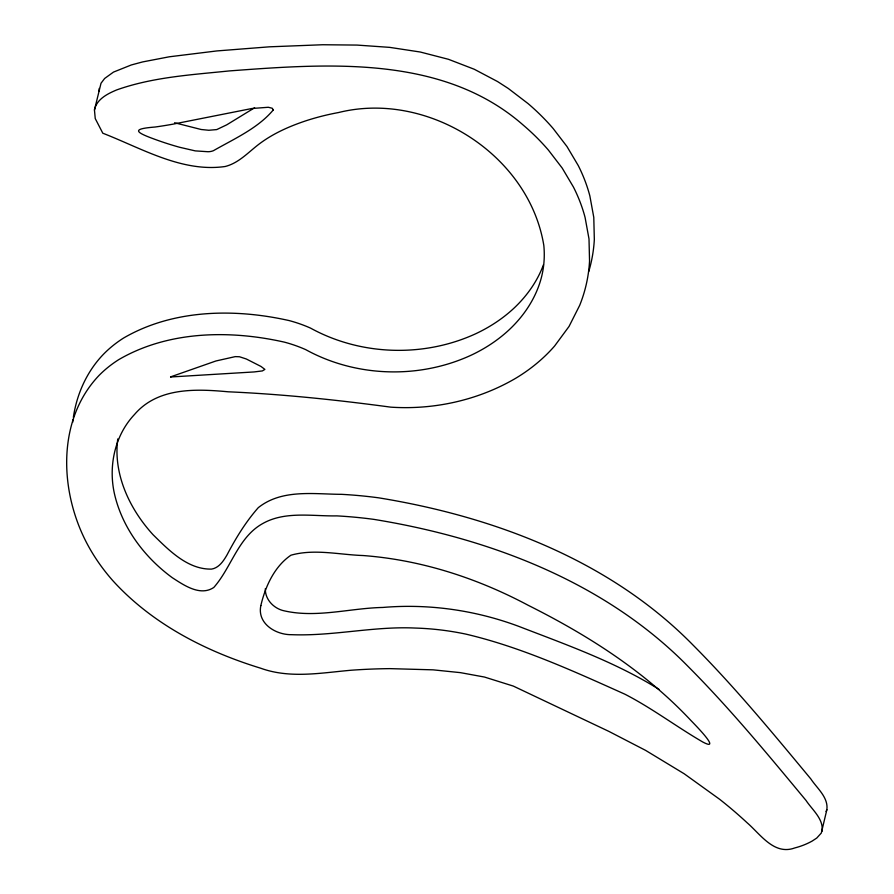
<?xml version="1.0" encoding="UTF-8"?>
<svg xmlns="http://www.w3.org/2000/svg" width="894" height="894" viewBox="0 0 894 894"><rect width="100%" height="100%" fill="white"/><g stroke="black" fill="none" stroke-linecap="round" stroke-linejoin="round"><path stroke-width="1.34" d="M588.721 271.642A215.052 172.43 12.5 0 0 594.331 239.48L593.784 217.387L589.861 195.931A199.887 160.261 12.5 0 0 578.228 165.513L566.975 146.527L553.185 128.546A229.4 183.929 12.5 0 0 527.996 103.536L508.273 88.461L497.533 81.544L474.233 69.24L448.475 59.306L420.269 52.02L389.717 47.371L357.064 45.08L322.712 44.745L269.429 46.823L216.851 50.936L169.223 56.803L142.604 61.932L131.317 64.96L113.493 72.09L104.654 78.46L101.022 83.231L94.451 109.984L95.245 118.567L102.81 133.217C141.61 148.248 182.085 172.721 225.199 166.496C239.301 162.943 249.024 151.421 260.333 143.152C274.045 133.072 289.79 126.166 305.86 120.813A237.167 190.154 12.5 0 1 338.569 112.532C427.779 90.339 529.047 154.55 543.831 245.515A142.437 114.197 12.5 0 1 541.686 276.358C536.568 297.121 524.398 315.593 508.842 330.076A173.95 139.464 12.5 0 1 471.049 355.242C419.062 379.201 355.98 377.29 305.759 349.655A114.935 92.149 12.5 0 0 284.448 342.156C229.769 329.808 168.273 330.769 118.779 359.611A137.095 109.917 12.5 0 0 99.044 375.435C56.009 420.549 59.697 493.164 87.847 545.105A214.594 172.05 12.5 0 0 112.834 580.675C151.969 623.777 205.531 651.301 260.612 668.187C290.025 678.87 321.102 672.847 351.241 670.232A517.436 414.861 12.5 0 1 389.963 668.634L433.087 669.841L460.432 672.646L484.47 677.049L513.335 686.089L608.926 731.415L645.58 750.368L684.167 773.757L719.603 799.258A424.259 340.156 12.5 0 1 747.183 822.826C760.503 834.314 774.148 855.558 794.777 847.937A74.459 59.697 12.5 0 0 812.165 841.064L816.758 838.047L821.307 833.04L826.861 809.685C828.514 797.381 816.96 788.251 810.813 778.909C772.807 733.136 734.89 687.117 692.884 644.92C609.876 560.326 493.779 516.542 378.698 497.835A377.089 302.34 12.5 0 0 341.653 494.337C313.727 494.203 281.923 488.839 258.288 507.658C245.772 521.872 235.848 538.065 227.087 554.794C223.567 560.873 219.119 567.791 211.632 569.098C187.762 569.702 168.921 550.268 153.064 534.724C129.675 509.144 113.08 474.278 117.762 438.932M99.033 91.188L99.234 88.428M72.649 422.404L72.895 419.856M73.353 417.364C76.828 393.785 87.076 371.021 103.827 353.89A137.095 109.917 12.5 0 1 123.551 338.055C173.045 309.223 234.552 308.262 289.22 320.6A114.935 92.149 12.5 0 1 310.542 328.109C360.763 355.745 423.845 357.656 475.832 333.697A173.95 139.464 12.5 0 0 513.614 308.519C526.644 296.35 537.305 281.498 543.485 264.702M822.089 831.23C823.732 818.938 812.188 809.796 806.03 800.454C768.035 754.681 730.119 708.663 688.101 666.466C605.104 581.871 488.996 538.087 373.916 519.38A377.089 302.34 12.5 0 0 336.87 515.883C312.107 516.352 284.605 510.776 262.076 523.918C238.005 537.707 231.3 567.679 213.789 587.47C200.2 596.6 183.84 585.157 172.285 577.692C145.275 557.912 123.573 529.55 115.192 496.863C107.783 468.422 114.03 436.116 134.525 414.47C157.78 387.236 195.898 388.801 228.216 391.796C282.638 394.187 336.803 399.897 390.756 407.15C433.981 410.011 478.223 400.244 515.67 378.296A202.983 162.742 12.5 0 0 554.615 346L569.042 326.433L579.692 305.335A215.052 172.43 12.5 0 0 589.548 261.026L589.001 238.933L585.089 217.488A199.887 160.261 12.5 0 0 573.445 187.058L562.203 168.072L548.402 150.091A229.4 183.929 12.5 0 0 523.213 125.082C443.022 54.668 328.076 63.575 229.277 70.928C191.528 74.817 152.84 77.096 116.801 89.881C107.593 93.714 96.574 99.2 94.451 109.984M826.078 811.495L826.861 809.685M170.575 376.888L215.935 360.975L235.245 356.628L239.458 356.751L246.331 358.997L260.992 366.451L264.881 369.401L262.389 370.921L254.108 371.938L170.62 376.989M254.6 107.783L226.73 124.836L216.728 129.585L208.827 130.267L201.139 129.496L174.576 122.746M659.023 689.375C615.374 662.029 566.505 644.798 518.688 626.336C475.452 610.211 428.863 603.551 382.844 607.451C349.543 608.121 315.291 618.67 282.292 610.367C272.838 607.507 264.982 598.902 265.328 588.677M260.847 605.573C256.991 623.587 275.777 634.908 291.556 634.684C332.892 636.316 373.804 626.079 415.207 628.057A231.445 185.572 12.5 0 1 465.819 634.103C521.135 647.1 573.199 671.003 624.839 694.169C652.05 708.16 676.49 726.755 702.907 742.087C723.849 753.106 690.067 719.815 690.391 719.927C644.63 671.238 587.682 635.109 528.298 605.35C477.128 578.083 421.029 559.867 363.031 555.532C339.217 554.738 314.275 548.581 290.93 555.208C274.436 566.427 265.261 586.62 260.847 605.573M273.229 110.007C257.941 128.311 234.094 138.861 213.409 150.695A13.455 10.784 12.5 0 1 207.944 151.723L195.25 150.885L179.638 147.275A255.93 205.195 12.5 0 1 154.416 139.151C133.709 131.641 132.67 128.825 155.064 127.026A399.976 320.689 12.5 0 0 172.855 124.188L252.03 108.487L268.323 107.269L272.301 108.275L273.229 110.007"/></g></svg>
